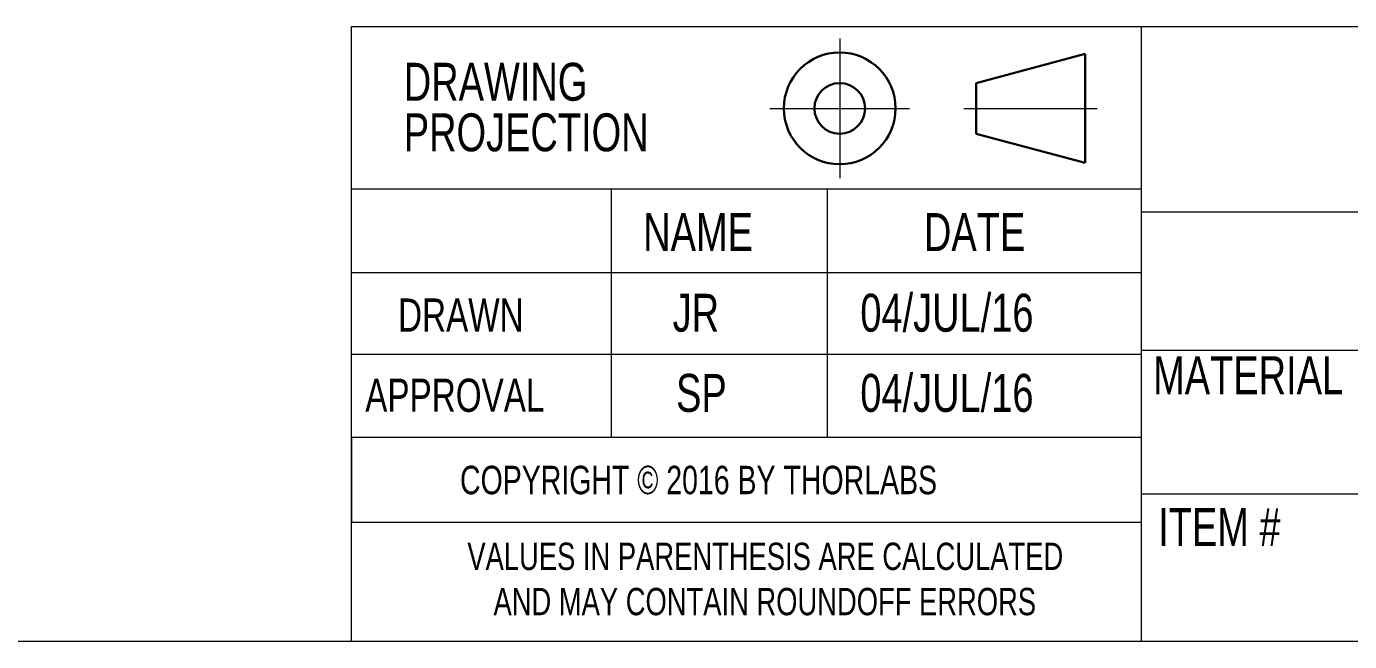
# Model space of a CAD drawing. Header units: millimetres. Extents: x 2 to 278, y 1 to 215.
# Drawn here: x 153.5 to 227.4, y 0.9 to 35.2 of the extents above; entities that cross this region are included whole.
import ezdxf

# ---------------------------------------------------------------- set-up
doc = ezdxf.new("R2010")
doc.units = ezdxf.units.MM
doc.header["$PDSIZE"] = -1
doc.linetypes.add('CENTERX2', pattern=[20.32, 12.7, -2.54, 2.54, -2.54])
doc.styles.add('SLDTEXTSTYLE0', font='TXT', dxfattribs={"width": 0.75})

# ---------------------------------------------------------------- blocks, each defined once
blk = doc.blocks.new('Third Angle Projection Block')
at = {"color": 7, "linetype": 'CENTERX2', "lineweight": 0}
for p, q in [((101.477, 23.814), (101.477, 14.066)), ((96.603, 18.94), (106.351, 18.94)), ((110.137, 18.94), (119.453, 18.94))]:
    blk.add_line(p, q, dxfattribs=at)
at = {"color": 7, "linetype": 'Continuous', "lineweight": 30}
for p, q in [((118.622, 22.75), (111.002, 20.709)), ((118.622, 15.13), (118.622, 22.75)), ((111.002, 20.709), (111.002, 17.172)), ((111.002, 17.172), (118.622, 15.13))]:
    blk.add_line(p, q, dxfattribs=at)
for radius in [3.901, 1.768]:
    blk.add_circle((101.477, 18.94), radius, dxfattribs=at)
at = {"color": 7, "linetype": 'Continuous', "lineweight": 0}
blk.add_point((101.477, 18.94), dxfattribs=at)
blk = doc.blocks.new('SW_NOTE_0')
at = {"color": 0, "linetype": 'Continuous', "lineweight": 0, "char_height": 1.524, "attachment_point": 2, "style": 'SLDTEXTSTYLE0'}
for s, insert in [('VALUES IN PARENTHESIS ARE CALCULATED', (19.907, 1.965)), ('AND MAY CONTAIN ROUNDOFF ERRORS', (19.878, -0.559))]:
    blk.add_mtext(s, dxfattribs=dict(at, insert=insert))
blk = doc.blocks.new('SW_NOTE_1')
at = {"color": 0, "linetype": 'Continuous', "lineweight": 0, "char_height": 2.1167, "attachment_point": 1, "style": 'SLDTEXTSTYLE0'}
for s, insert in [('DRAWING', (0, 2.729)), ('PROJECTION', (0, -0.094))]:
    blk.add_mtext(s, dxfattribs=dict(at, insert=insert))

msp = doc.modelspace()

# ---------------------------------------------------------------- linework, layer by layer
at = {"color": 7, "linetype": 'Continuous', "lineweight": 0}
for p, q in [((171.63275967, 7.56273425), (171.63275967, 35.23945084)), ((171.63275967, 35.23945084), (215.742764, 35.23945084)), ((215.742764, 35.23945084), (215.742764, 0.90316426)), ((215.742764, 35.23945084), (277.98920685, 35.23945084)), ((171.63275967, 12.29588901), (171.63275967, 26.16614025)), ((171.63275967, 0.90316426), (171.63275967, 26.16614025)), ((215.742764, 26.16614025), (171.63275967, 26.16614025)), ((186.13381007, 26.16614025), (186.13381007, 12.29588901)), ((198.21459062, 26.16614025), (198.21459062, 12.29588901)), ((215.742764, 24.89273354), (277.98920685, 24.89273354)), ((215.742764, 21.48740055), (171.63275967, 21.48740055)), ((215.742764, 17.16045796), (277.98920685, 17.16045796)), ((215.742764, 16.9216824), (171.63275967, 16.9216824)), ((215.742764, 12.29588901), (171.63275967, 12.29588901)), ((171.63275967, 12.29588901), (171.63275967, 7.56273425)), ((215.742764, 9.14092006), (277.98920685, 9.14092006)), ((171.63275967, 7.56273425), (215.742764, 7.56273425)), ((277.98920685, 0.90316426), (1.5793501, 0.90316426))]:
    msp.add_line(p, q, dxfattribs=at)

# ---------------------------------------------------------------- block references
at = {"color": 7, "linetype": 'Continuous', "xscale": 0.8, "yscale": 0.8, "zscale": 0.8}
msp.add_blockref('Third Angle Projection Block', (117.72622042, 15.51623395), dxfattribs=at)
at = {"color": 7, "linetype": 'Continuous', "lineweight": 0}
for name, p in [('SW_NOTE_1', (174.54836503, 30.48353227)), ('SW_NOTE_0', (174.84301401, 4.45585548))]:
    msp.add_blockref(name, p, dxfattribs=at)

# ---------------------------------------------------------------- texts
at = {"color": 7, "linetype": 'Continuous', "lineweight": 0, "attachment_point": 1, "style": 'SLDTEXTSTYLE0'}
for s, insert, char_height in [('NAME', (187.92735883, 24.82213958), 2.116666667), ('DATE', (203.61450739, 24.82213958), 2.116666667), ('DRAWN', (174.23094657, 20.05455393), 1.852083333), ('JR', (189.57365518, 20.31771469), 2.116666667), ('04/JUL/16', (200.0600263, 20.31771469), 2.116666667), ('MATERIAL', (216.41997661, 16.82431786), 2.116666667), ('APPROVAL', (172.39601245, 15.57871697), 1.852083333), ('SP', (189.76344652, 15.84187774), 2.116666667), ('04/JUL/16', (200.0600263, 15.84187774), 2.116666667), ('COPYRIGHT © 2016 BY THORLABS', (177.69258319, 10.71421015), 1.5875), ('ITEM #', (216.70040353, 8.34947919), 2.116666667)]:
    msp.add_mtext(s, dxfattribs=dict(at, insert=insert, char_height=char_height))

doc.saveas('drawing.dxf')
